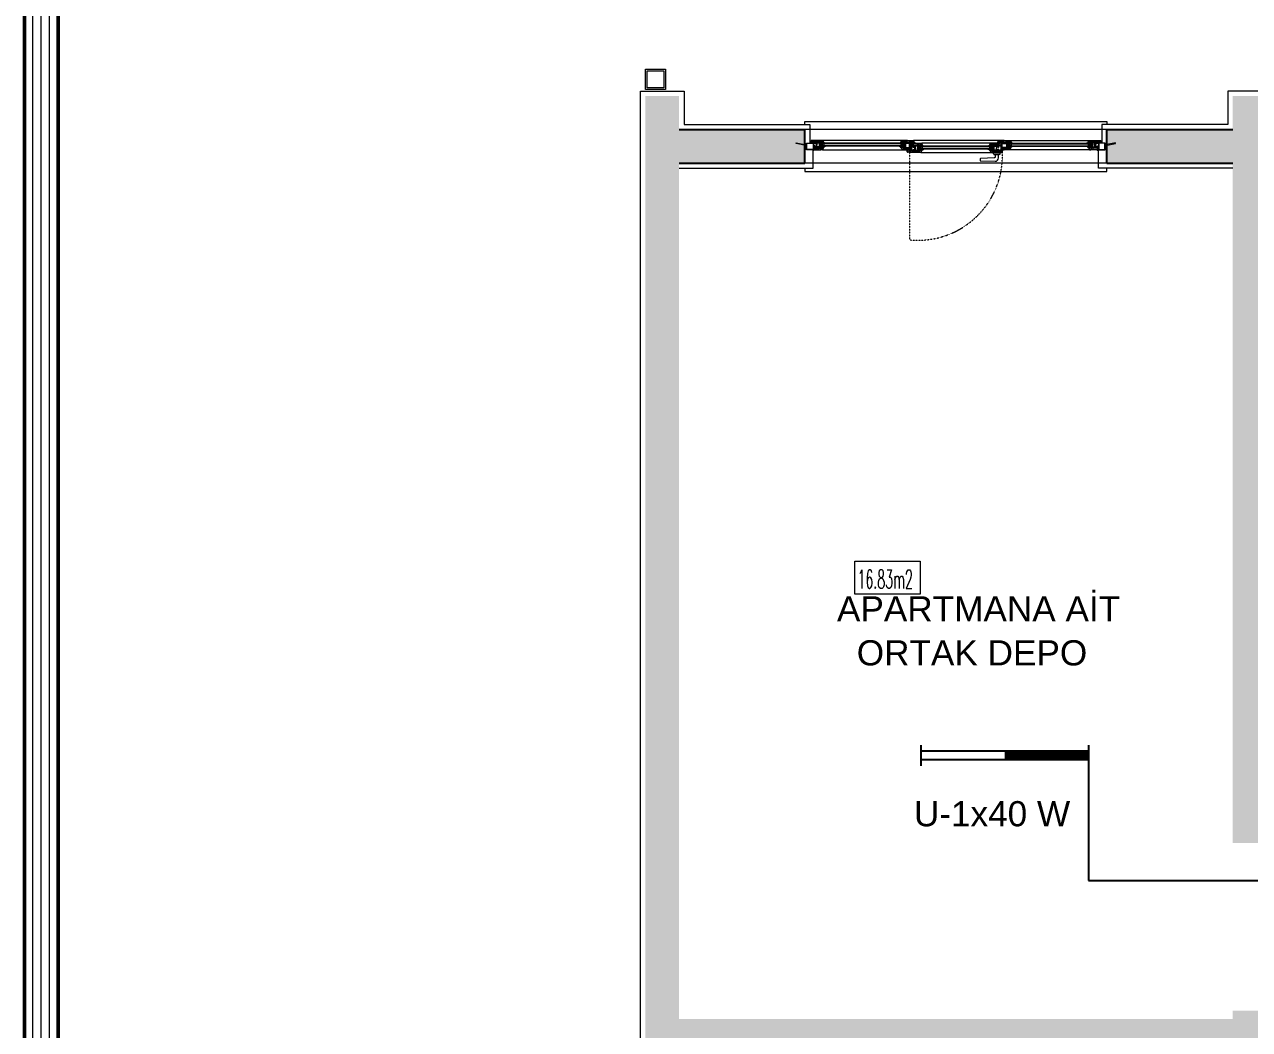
# Model space of a CAD drawing. Header units: millimetres. Extents: x -4402 to 30102, y 1696 to 6551.
# Drawn here: x 5292 to 6022, y 4289 to 4888 of the extents above; entities that cross this region are included whole.
import ezdxf

# ---------------------------------------------------------------- set-up
doc = ezdxf.new("R2010")
doc.units = ezdxf.units.MM
doc.linetypes.add('DOT', pattern=[0.25, 0, -0.25])
doc.linetypes.add('HIDDEN', pattern=[0.375, 0.25, -0.125])
for name, color, linetype, lineweight in [('BETON', 6, 'Continuous', 50), ('C', 1, 'Continuous', 20), ('GOR-020', 2, 'Continuous', 20), ('MH', 20, 'Continuous', 20), ('P', 1, 'Continuous', 20), ('S', 6, 'Continuous', 20), ('YYM', 20, 'Continuous', 18)]:
    doc.layers.add(name, color=color, linetype=linetype, lineweight=lineweight)
for name, color, linetype in [('BOYA', 253, 'Continuous'), ('ELEKTRİK YAZI', 2, 'Continuous'), ('PP', 2, 'Continuous'), ('SEMBOL', 1, 'Continuous')]:
    doc.layers.add(name, color=color, linetype=linetype)
doc.styles.add('1', font='arial.ttf', dxfattribs={"height": 18})
doc.styles.add('SIMPLEX', font='SIMPLEX.SHX', dxfattribs={"width": 0.65, "height": 10})
doc.styles.get("Standard").update_dxf_attribs({"font": 'arial.ttf'})

# ---------------------------------------------------------------- blocks, each defined once
blk = doc.blocks.new('P3')
at = {"layer": 'P'}
for p, q in [((-9.6, 3.2), (-9.9, 1.2)), ((-9.9, 3.2), (-9.6, 1.2))]:
    blk.add_line(p, q, dxfattribs=at)
for points in [[(-11.04, 3.45), (-10.74, 4.1), (-11.4, 3.35), (-11.75, 3.3), (-12, 3.15), (-11.3, 3.15), (-11.1, 3.35), (-10.8, 3.35), (-10.9, 3.25), (-11.06, 3.25), (-11.16, 3.15), (-10.7, 3.15), (-10.5, 3.35), (-10.2, 3.35), (-10.3, 3.25), (-10.46, 3.25), (-10.56, 3.15), (-10.29, 3.15), (-10.09, 3.35), (-10.09, 3.45), (-10.29, 3.45), (-10.34, 3.45), (-10.34, 3.6), (-10.14, 3.6), (-10.14, 3.65), (-10.34, 3.85), (-10.45, 3.85), (-10.65, 3.65), (-10.65, 3.6), (-10.54, 3.6), (-10.54, 3.45)], [(-11.04, 1.05), (-10.9, 0.4), (-11.4, 1.15), (-11.75, 1.2), (-12, 1.35), (-11.3, 1.35), (-11.1, 1.15), (-10.8, 1.15), (-10.9, 1.25), (-11.06, 1.25), (-11.16, 1.35), (-10.7, 1.35), (-10.5, 1.15), (-10.2, 1.15), (-10.3, 1.25), (-10.46, 1.25), (-10.56, 1.35), (-10.29, 1.35), (-10.09, 1.15), (-10.09, 1.05), (-10.29, 1.05), (-10.34, 1.05), (-10.34, 0.9), (-10.14, 0.9), (-10.14, 0.85), (-10.34, 0.65), (-10.45, 0.65), (-10.65, 0.85), (-10.65, 0.9), (-10.54, 0.9), (-10.54, 1.05)], [(-10.29, 3.45), (-10.29, 3.6), (-10.09, 3.6), (-10.09, 3.95), (-10.64, 3.95), (-10.8, 3.6), (-10.59, 3.6), (-10.59, 3.45), (-11.04, 3.45), (-10.25, 5.15), (-9.35, 5.15), (-9.35, 4.89), (-9.1, 4.94), (-9.1, 2.75), (-9.25, 2.75), (-9.25, 3.45)], [(-11.04, 1.65), (-11.04, 2.85), (-10.54, 2.85), (-10.29, 2.6), (-10.29, 1.9), (-10.54, 1.65)], [(-9.25, 3.6), (-9.25, 4.74), (-9.5, 4.74), (-9.5, 5), (-10.15, 5), (-10.57, 4.1), (-9.94, 4.1), (-9.94, 3.6)], [(-9.9, 1.2), (-9.9, 3.2), (-9.6, 3.2), (-9.6, 1.2)], [(-9.6, 1.45), (-9.6, 2.95), (-9.45, 2.95), (-9.45, 2.4), (-9.05, 2.4), (-9.05, 2.25), (-9.45, 2.25), (-9.45, 1.6), (-9.05, 1.6), (-9.05, 1.45)], [(-6.93, 4.4), (-6.93, 4.9), (-8.73, 4.9), (-8.73, 4.4)], [(-8.52, 0.85), (-8.03, 0), (-5.64, 0), (-5.64, 0.85)], [(-8.5, 1.3), (-8.5, 4), (-6.96, 4), (-6.96, 3.1), (-7.11, 3.1), (-7.11, 3.85), (-8.35, 3.85), (-8.35, 1.45), (-5.71, 1.45), (-5.71, 1.3)], [(-5.83, 3.8), (-5.83, 4.9), (-6.78, 4.9), (-6.78, 3.8)], [(-6.73, 3.85), (-6.73, 4.85), (-5.88, 4.85), (-5.88, 3.85)], [(-6.03, 4), (-6.03, 4.7), (-6.58, 4.7), (-6.58, 4)], [(-5.68, 4.2), (-5.08, 4.2), (-5.08, 4.4), (-4.88, 4.4), (-4.88, 4.2), (-4.39, 4.2), (-4.39, 4.35), (-3.74, 4.35), (-3.74, 4.9), (-4.34, 4.9), (-4.34, 4.7), (-4.54, 4.7), (-4.54, 4.9), (-4.88, 4.9), (-4.88, 4.7), (-5.08, 4.7), (-5.08, 4.9), (-5.68, 4.9)]]:
    blk.add_lwpolyline(points, close=True, dxfattribs=at)
for points in [[(-10.74, -0.3), (-11.04, 1.05), (-10.59, 1.05), (-10.59, 0.95), (-10.71, 0.95), (-10.62, 0.55), (-10.09, 0.55), (-10.09, 0.95), (-10.29, 0.95), (-10.29, 1.05), (-10.09, 1.05), (-9.32, 1.05, 1.225358), (-9.03, 1.31), (-9.03, 2.4), (-9.43, 2.4), (-9.43, 2.9), (-9.28, 2.9), (-9.28, 2.7), (-9.03, 2.7), (-9.03, 5), (-9.28, 4.95), (-9.28, 5.2), (-3.44, 5.2), (-3.44, 3.9), (-3.84, 3.9), (-3.84, 4), (-3.74, 4), (-3.74, 4.25), (-4.24, 4.25), (-4.24, 4), (-4.14, 4), (-4.14, 3.9), (-4.54, 3.9), (-5.34, 3.9), (-5.34, 3.5), (-5.68, 3.5), (-5.68, 3.3), (-5.98, 3.3), (-5.98, 3.5), (-6.63, 3.5), (-6.63, 2.8), (-6.73, 2.8), (-6.73, 2.6), (-6.63, 2.6), (-6.63, 1.9), (-5.98, 1.9), (-5.98, 2.1), (-5.68, 2.1), (-5.68, 1.9), (-5.34, 1.9), (-5.34, 0.6), (-5.14, 0.6), (-5.14, 0.4), (-5.34, 0.4), (-5.34, 0), (-5.04, 0), (-5.04, -0.3)], [(-8.75, 0.85, -0.412978), (-9.45, 0.75), (-9.94, 0.75), (-9.94, 0.4), (-10.59, 0.4), (-10.5, 0), (-8.26, 0)], [(-6.93, 1.6), (-6.93, 2.4), (-7.13, 2.4), (-7.13, 2.55), (-6.93, 2.55), (-6.93, 2.85), (-7.13, 2.85), (-7.13, 3), (-6.93, 3), (-6.93, 4.25), (-7.33, 4.25), (-7.33, 4.05), (-7.48, 4.05), (-7.48, 4.25), (-8.18, 4.25), (-8.18, 4.05), (-8.33, 4.05), (-8.33, 4.25), (-8.73, 4.25), (-8.73, 3.7), (-8.53, 3.7), (-8.53, 3.55), (-8.73, 3.55), (-8.73, 1.9), (-8.53, 1.9), (-8.53, 1.75), (-8.73, 1.75), (-8.73, 1.42, -0.196178), (-8.66, 1.05), (-8.33, 1.05), (-8.33, 1.25), (-8.18, 1.25), (-8.18, 1.05), (-6.39, 1.05), (-6.39, 1.25), (-6.24, 1.25), (-6.24, 1.05), (-5.64, 1.05), (-5.64, 1.6)], [(-3.96, 3.75), (-4.54, 3.75), (-4.54, 3.9), (-4.14, 3.9), (-4.09, 3.9), (-4.09, 4.05), (-4.2, 4.05), (-4.2, 4.1), (-4.1, 4.2), (-3.88, 4.2), (-3.78, 4.1), (-3.78, 4.05), (-3.89, 4.05), (-3.89, 3.9), (-3.72, 3.9), (-3.72, 3.82), (-3.77, 3.82), (-3.77, 3.8), (-3.72, 3.8), (-3.72, 3.65, -0.414214), (-3.87, 3.5), (-4.34, 3.5, -0.414214), (-4.49, 3.65), (-3.87, 3.65), (-3.87, 3.66, 0.414214)]]:
    blk.add_lwpolyline(points, format="xyb", close=True, dxfattribs=at)
blk = doc.blocks.new('P4')
at = {"layer": 'P'}
for p, q in [((0.3, 0.35), (0, -1.65)), ((0, 0.35), (0.3, -1.65))]:
    blk.add_line(p, q, dxfattribs=at)
for points in [[(-1.14, 0.6), (-0.84, 1.25), (-1.5, 0.5), (-1.85, 0.45), (-2.1, 0.3), (-1.4, 0.3), (-1.2, 0.5), (-0.9, 0.5), (-1, 0.4), (-1.16, 0.4), (-1.26, 0.3), (-0.8, 0.3), (-0.6, 0.5), (-0.3, 0.5), (-0.4, 0.4), (-0.56, 0.4), (-0.66, 0.3), (-0.39, 0.3), (-0.19, 0.5), (-0.19, 0.6), (-0.39, 0.6), (-0.44, 0.6), (-0.44, 0.75), (-0.24, 0.75), (-0.24, 0.8), (-0.44, 1), (-0.55, 1), (-0.75, 0.8), (-0.75, 0.75), (-0.64, 0.75), (-0.64, 0.6)], [(-0.39, 0.6), (-0.39, 0.75), (-0.19, 0.75), (-0.19, 1.1), (-0.74, 1.1), (-0.9, 0.75), (-0.69, 0.75), (-0.69, 0.6), (-1.14, 0.6), (-0.35, 2.3), (0.55, 2.3), (0.55, 2.04), (0.8, 2.09), (0.8, -0.1), (0.65, -0.1), (0.65, 0.6)], [(-1.14, -1.2), (-1.14, 0), (-0.64, 0), (-0.39, -0.25), (-0.39, -0.95), (-0.64, -1.2)], [(0.65, 0.75), (0.65, 1.89), (0.4, 1.89), (0.4, 2.15), (-0.25, 2.15), (-0.67, 1.25), (-0.04, 1.25), (-0.04, 0.75)], [(0, -1.65), (0, 0.35), (0.3, 0.35), (0.3, -1.65)], [(0.3, -1.4), (0.3, 0.1), (0.45, 0.1), (0.45, -0.45), (0.85, -0.45), (0.85, -0.6), (0.45, -0.6), (0.45, -1.25), (0.85, -1.25), (0.85, -1.4)], [(1.52, 1.15), (4.22, 1.15), (4.22, -1.55), (1.52, -1.55)], [(1.67, 1), (4.08, 1), (4.08, -1.4), (1.67, -1.4)], [(-1.48, -1.7), (-1.83, -1.65), (-2.08, -1.5), (-1.38, -1.5), (-1.18, -1.7), (-0.17, -1.7), (-0.17, -1.8), (-0.37, -1.8), (-0.42, -1.8), (-0.42, -1.95), (-0.22, -1.95), (-0.22, -2), (-0.42, -2.2), (-0.53, -2.2), (-0.73, -2), (-0.73, -1.95), (-0.62, -1.95), (-0.62, -1.8), (-1.12, -1.8), (-0.98, -2.45)], [(7.23, -1.7), (7.58, -1.65), (7.83, -1.5), (7.13, -1.5), (6.93, -1.7), (5.92, -1.7), (5.92, -1.8), (6.12, -1.8), (6.17, -1.8), (6.17, -1.95), (5.97, -1.95), (5.97, -2), (6.17, -2.2), (6.28, -2.2), (6.48, -2), (6.48, -1.95), (6.37, -1.95), (6.37, -1.8), (6.87, -1.8), (6.73, -2.45)]]:
    blk.add_lwpolyline(points, close=True, dxfattribs=at)
for points in [[(2.88, -3.15), (-0.82, -3.15), (-1.12, -1.8), (-0.67, -1.8), (-0.67, -1.9), (-0.79, -1.9), (-0.7, -2.3), (-0.17, -2.3), (-0.17, -1.9), (-0.37, -1.9), (-0.37, -1.8), (0.6, -1.8, 1.303225), (0.87, -1.53), (0.87, -0.45), (0.47, -0.45), (0.47, 0.05), (0.62, 0.05), (0.62, -0.15), (0.87, -0.15), (0.87, 2.15), (0.62, 2.1), (0.62, 2.35), (2.88, 2.35)], [(2.88, 1.4), (2.02, 1.4), (2.02, 1.2), (1.87, 1.2), (1.87, 1.4), (1.17, 1.4), (1.17, 0.85), (1.37, 0.85), (1.37, 0.7), (1.17, 0.7), (1.17, -0.95), (1.37, -0.95), (1.37, -1.1), (1.17, -1.1), (1.17, -1.4, -0.214413), (1.26, -1.8), (1.87, -1.8), (1.87, -1.6), (2.02, -1.6), (2.02, -1.8), (2.88, -1.8)], [(2.88, -3.15), (6.57, -3.15), (6.87, -1.8), (6.42, -1.8), (6.42, -1.9), (6.54, -1.9), (6.45, -2.3), (5.92, -2.3), (5.92, -1.9), (6.12, -1.9), (6.12, -1.8), (5.15, -1.8, -1.303225), (4.88, -1.53), (4.88, -0.45), (5.28, -0.45), (5.28, 0.05), (5.13, 0.05), (5.13, -0.15), (4.88, -0.15), (4.88, 2.15), (5.13, 2.1), (5.13, 2.35), (2.88, 2.35)], [(2.88, 1.4), (3.73, 1.4), (3.73, 1.2), (3.88, 1.2), (3.88, 1.4), (4.58, 1.4), (4.58, 0.85), (4.38, 0.85), (4.38, 0.7), (4.58, 0.7), (4.58, -0.95), (4.38, -0.95), (4.38, -1.1), (4.58, -1.1), (4.58, -1.4, 0.214413), (4.49, -1.8), (3.88, -1.8), (3.88, -1.6), (3.73, -1.6), (3.73, -1.8), (2.88, -1.8)]]:
    blk.add_lwpolyline(points, format="xyb", dxfattribs=at)
for points in [[(2.88, 2.05), (1.17, 2.05), (1.17, 1.55), (2.88, 1.55)], [(2.88, 2.05), (4.58, 2.05), (4.58, 1.55), (2.88, 1.55)], [(2.88, -2), (1.4, -2), (1.89, -2.85), (2.88, -2.85)], [(2.88, -2), (4.35, -2), (3.86, -2.85), (2.88, -2.85)]]:
    blk.add_lwpolyline(points, dxfattribs=at)
for points in [[(1.17, -2, -0.412978), (0.47, -2.1), (-0.02, -2.1), (-0.02, -2.45), (-0.67, -2.45), (-0.58, -2.85), (1.66, -2.85)], [(4.58, -2, 0.412978), (5.28, -2.1), (5.77, -2.1), (5.77, -2.45), (6.42, -2.45), (6.33, -2.85), (4.09, -2.85)]]:
    blk.add_lwpolyline(points, format="xyb", close=True, dxfattribs=at)
blk = doc.blocks.new('BP180-1')
at = {"layer": 'P'}
for points in [[(3.65, 2.63), (3, 2.91), (3, 2), (3.93, 2), (3.93, 2.05), (3.93, 2.1), (3.98, 2.1), (3.98, 2.12), (3.93, 2.12), (3.93, 2.2), (3.65, 2.2)], [(177, 2.73), (176.35, 2.43), (176.35, 2.2), (176.07, 2.2), (176.07, 2.12), (176.02, 2.12), (176.02, 2.1), (176.07, 2.1), (176.07, 2.05), (176.07, 2), (177, 2)], [(5.81, -2), (5, -2), (5, -2.7)], [(175, -2), (174.16, -2), (175, -2.73)]]:
    blk.add_hatch(color=253, dxfattribs=at).paths.add_polyline_path(points)
at = {"layer": 'P', "color": 8, "linetype": 'HIDDEN'}
for p, q in [((180, 10), (0, 10)), ((180, -10), (0, -10))]:
    blk.add_line(p, q, dxfattribs=at)
at = {"layer": 'P'}
for p, q in [((3.65, 2.63), (3, 2.91)), ((3.93, 2.05), (3.93, 2)), ((10.11, 0), (9.81, 2)), ((9.81, 0), (10.11, 2)), ((57.43, 3.5), (10.95, 3.5)), ((68.47, -1.65), (68.77, 0.35)), ((68.77, -1.65), (68.47, 0.35)), ((110.39, 1.85), (69.61, 1.85)), ((122.57, 3.5), (169.05, 3.5)), ((169.89, 0), (170.19, 2)), ((170.19, 0), (169.89, 2)), ((176.07, 2.05), (176.07, 2)), ((176.35, 2.43), (177, 2.73)), ((5.81, -2), (5, -2.7)), ((10.46, -1.95), (57.9, -1.95)), ((69.12, -3.6), (110.88, -3.6)), ((169.54, -1.95), (122.1, -1.95)), ((174.16, -2), (175, -2.73))]:
    blk.add_line(p, q, dxfattribs=at)
at = {"layer": 'P', "color": 3}
for p, q in [((58.25, 1.85), (10.11, 1.85)), ((58.25, 1.55), (10.11, 1.55)), ((58.25, 0.35), (10.11, 0.35)), ((58.25, 0.05), (10.11, 0.05)), ((111.23, 0.2), (68.77, 0.2)), ((121.75, 1.85), (169.89, 1.85)), ((121.75, 1.55), (169.89, 1.55)), ((121.75, 0.35), (169.89, 0.35)), ((121.75, 0.05), (169.89, 0.05)), ((68.77, -0.1), (111.23, -0.1)), ((68.77, -1.3), (111.23, -1.3)), ((111.23, -1.6), (68.77, -1.6))]:
    blk.add_line(p, q, dxfattribs=at)
at = {"layer": 'P', "color": 8}
for p, q in [((115.18, 3.5), (64.82, 3.5)), ((112.63, -4.72), (115.83, -4.72)), ((113.38, -4.87), (115.38, -4.87))]:
    blk.add_line(p, q, dxfattribs=at)
at = {"layer": 'P', "color": 40, "linetype": 'DOT', "ltscale": 0.5}
blk.add_line((62.31, -3.65), (62.31, -55.66), dxfattribs=at)
at = {"layer": 'P', "color": 30}
for points in [[(0, 13), (0, 14.79), (0, 14.79), (180, 14.79), (180, 14.79), (180, 13)], [(0, -13), (0, -15), (0, -15), (180, -15), (180, -15), (180, -13)]]:
    blk.add_lwpolyline(points, dxfattribs=at)
at = {"layer": 'P', "color": 8}
for points in [[(0.55, 0.5), (-5.15, 1.72), (-5.15, 2.23), (1, 0.95), (1, -0.98), (0.55, -0.98)], [(179.45, 0.5), (185.15, 1.72), (185.15, 2.23), (179, 0.95), (179, -0.98), (179.45, -0.98)]]:
    blk.add_lwpolyline(points, close=True, dxfattribs=at)
at = {"layer": 'P', "color": 6}
for points in [[(1.2, 2), (4.8, 2, -0.414214), (5, 1.8), (5, -1.8, -0.414214), (4.8, -2), (1.2, -2, -0.414214), (1, -1.8), (1, 1.8, -0.414214)], [(178.8, 2), (175.2, 2, 0.414214), (175, 1.8), (175, -1.8, 0.414214), (175.2, -2), (178.8, -2, 0.414214), (179, -1.8), (179, 1.8, 0.414214)]]:
    blk.add_lwpolyline(points, format="xyb", close=True, dxfattribs=at)
for points in [[(1.15, 1.85), (4.85, 1.85), (4.85, -1.85), (1.15, -1.85)], [(178.85, 1.85), (175.15, 1.85), (175.15, -1.85), (178.85, -1.85)]]:
    blk.add_lwpolyline(points, close=True, dxfattribs=at)
at = {"layer": 'P'}
for points in [[(9.49, -2), (9.49, -1.75), (9.24, -1.8), (9.24, 0.5), (9.49, 0.5), (9.49, 0.3), (9.64, 0.3), (9.64, 0.8), (9.24, 0.8), (9.24, 1.89, -1.225358), (9.53, 2.15), (10.3, 2.15), (10.5, 2.15), (10.5, 2.25), (10.3, 2.25), (10.3, 2.65), (10.83, 2.65), (10.92, 2.25), (10.8, 2.25), (10.8, 2.15), (11.25, 2.15), (10.95, 3.5), (3.65, 3.5), (3.65, 2.2), (4.05, 2.2), (4.05, 2.3), (3.95, 2.3), (3.95, 2.55), (4.45, 2.55), (4.45, 2.3), (4.35, 2.3), (4.35, 2.2), (4.75, 2.2), (5.55, 2.2), (5.55, 1.8), (5.89, 1.8), (5.89, 1.6), (6.19, 1.6), (6.19, 1.8), (6.84, 1.8), (6.84, 1.1), (6.94, 1.1), (6.94, 0.9), (6.84, 0.9), (6.84, 0.2), (5.84, 0.2), (5.84, 0.4), (5.54, 0.4), (5.54, 0.2), (5.2, 0.2), (5.2, -1.1), (5, -1.1), (5, -1.3), (5.2, -1.3), (5.2, -1.7), (5, -1.7), (5, -2)], [(7.14, -0.1), (7.14, 0.7), (7.34, 0.7), (7.34, 0.85), (7.14, 0.85), (7.14, 1.15), (7.34, 1.15), (7.34, 1.3), (7.14, 1.3), (7.14, 2.55), (7.54, 2.55), (7.54, 2.35), (7.69, 2.35), (7.69, 2.55), (8.39, 2.55), (8.39, 2.35), (8.54, 2.35), (8.54, 2.55), (8.94, 2.55), (8.94, 2), (8.74, 2), (8.74, 1.85), (8.94, 1.85), (8.94, 0.2), (8.74, 0.2), (8.74, 0.05), (8.94, 0.05), (8.94, -0.28, 0.196178), (8.87, -0.65), (8.54, -0.65), (8.54, -0.45), (8.39, -0.45), (8.39, -0.65), (6.6, -0.65), (6.6, -0.45), (6.45, -0.45), (6.45, -0.65), (5.5, -0.65), (5.5, -0.1)], [(9.21, 2.35, -0.626844), (9.66, 2.45), (10.15, 2.45), (10.15, 2.8), (10.8, 2.8), (10.71, 3.2), (9.21, 3.2)], [(69.61, 1.85), (69.91, 0.5), (69.46, 0.5), (69.46, 0.6), (69.58, 0.6), (69.49, 1), (68.96, 1), (68.96, 0.6), (69.16, 0.6), (69.16, 0.5), (68.96, 0.5), (68.2, 0.5, 1.225358), (67.9, 0.24), (67.9, -0.85), (68.3, -0.85), (68.3, -1.35), (68.15, -1.35), (68.15, -1.15), (67.9, -1.15), (67.9, -3.45), (68.15, -3.4), (68.15, -3.65), (62.31, -3.65), (62.31, -2.35), (62.71, -2.35), (62.71, -2.45), (62.61, -2.45), (62.61, -2.7), (63.11, -2.7), (63.11, -2.45), (63.01, -2.45), (63.01, -2.35), (63.41, -2.35), (64.21, -2.35), (64.21, -1.95), (64.55, -1.95), (64.55, -1.75), (64.85, -1.75), (64.85, -1.95), (65.5, -1.95), (65.5, -1.25), (65.6, -1.25), (65.6, -1.05), (65.5, -1.05), (65.5, -0.35), (64.85, -0.35), (64.85, -0.55), (64.55, -0.55), (64.55, -0.35), (64.21, -0.35), (64.21, 0.95), (64.01, 0.95), (64.01, 1.15), (64.21, 1.15), (64.21, 1.55), (63.91, 1.55), (63.91, 1.85)], [(65.8, -0.05), (65.8, -0.85), (66, -0.85), (66, -1), (65.8, -1), (65.8, -1.3), (66, -1.3), (66, -1.45), (65.8, -1.45), (65.8, -2.7), (66.2, -2.7), (66.2, -2.5), (66.35, -2.5), (66.35, -2.7), (67.05, -2.7), (67.05, -2.5), (67.2, -2.5), (67.2, -2.7), (67.6, -2.7), (67.6, -2.15), (67.4, -2.15), (67.4, -2), (67.6, -2), (67.6, -0.35), (67.4, -0.35), (67.4, -0.2), (67.6, -0.2), (67.6, 0.13, -0.196178), (67.53, 0.5), (67.2, 0.5), (67.2, 0.3), (67.05, 0.3), (67.05, 0.5), (65.26, 0.5), (65.26, 0.3), (65.11, 0.3), (65.11, 0.5), (64.51, 0.5), (64.51, -0.05)], [(67.62, 0.7, -0.412978), (68.32, 0.8), (68.81, 0.8), (68.81, 1.15), (69.46, 1.15), (69.37, 1.55), (67.13, 1.55)], [(170.51, -2), (170.51, -1.75), (170.76, -1.8), (170.76, 0.5), (170.51, 0.5), (170.51, 0.3), (170.36, 0.3), (170.36, 0.8), (170.76, 0.8), (170.76, 1.89, 1.225358), (170.47, 2.15), (169.7, 2.15), (169.5, 2.15), (169.5, 2.25), (169.7, 2.25), (169.7, 2.65), (169.17, 2.65), (169.08, 2.25), (169.2, 2.25), (169.2, 2.15), (168.75, 2.15), (169.05, 3.5), (176.35, 3.5), (176.35, 2.2), (175.95, 2.2), (175.95, 2.3), (176.05, 2.3), (176.05, 2.55), (175.55, 2.55), (175.55, 2.3), (175.65, 2.3), (175.65, 2.2), (175.25, 2.2), (174.45, 2.2), (174.45, 1.8), (174.11, 1.8), (174.11, 1.6), (173.81, 1.6), (173.81, 1.8), (173.16, 1.8), (173.16, 1.1), (173.06, 1.1), (173.06, 0.9), (173.16, 0.9), (173.16, 0.2), (174.16, 0.2), (174.16, 0.4), (174.46, 0.4), (174.46, 0.2), (174.8, 0.2), (174.8, -1.1), (175, -1.1), (175, -1.3), (174.8, -1.3), (174.8, -1.7), (175, -1.7), (175, -2)], [(170.79, 2.35, 0.626844), (170.34, 2.45), (169.85, 2.45), (169.85, 2.8), (169.2, 2.8), (169.29, 3.2), (170.79, 3.2)], [(172.86, -0.1), (172.86, 0.7), (172.66, 0.7), (172.66, 0.85), (172.86, 0.85), (172.86, 1.15), (172.66, 1.15), (172.66, 1.3), (172.86, 1.3), (172.86, 2.55), (172.46, 2.55), (172.46, 2.35), (172.31, 2.35), (172.31, 2.55), (171.61, 2.55), (171.61, 2.35), (171.46, 2.35), (171.46, 2.55), (171.06, 2.55), (171.06, 2), (171.26, 2), (171.26, 1.85), (171.06, 1.85), (171.06, 0.2), (171.26, 0.2), (171.26, 0.05), (171.06, 0.05), (171.06, -0.28, -0.196178), (171.13, -0.65), (171.46, -0.65), (171.46, -0.45), (171.61, -0.45), (171.61, -0.65), (173.4, -0.65), (173.4, -0.45), (173.55, -0.45), (173.55, -0.65), (174.5, -0.65), (174.5, -0.1)], [(62.83, -2.25), (63.41, -2.25), (63.41, -2.35), (63.01, -2.35), (62.96, -2.35), (62.96, -2.5), (63.07, -2.5), (63.07, -2.55), (62.97, -2.65), (62.75, -2.65), (62.65, -2.55), (62.65, -2.5), (62.76, -2.5), (62.76, -2.35), (62.59, -2.35), (62.59, -2.33), (62.64, -2.33), (62.64, -2.3), (62.59, -2.3), (62.59, -2.1, -0.414214), (62.74, -1.95), (63.21, -1.95, -0.414214), (63.36, -2.1), (62.74, -2.1), (62.74, -2.11, 0.316768)]]:
    blk.add_lwpolyline(points, format="xyb", close=True, dxfattribs=at)
for points in [[(4.31, 2.5), (4.41, 2.4), (4.41, 2.35), (4.3, 2.35), (4.3, 2.2), (4.35, 2.2), (4.75, 2.2), (4.75, 2.05), (3.93, 2.05), (3.93, 2.1), (3.98, 2.1), (3.98, 2.12), (3.93, 2.12), (3.93, 2.2), (4.1, 2.2), (4.1, 2.35), (3.99, 2.35), (3.99, 2.4), (4.09, 2.5)], [(5.89, 2.5), (5.29, 2.5), (5.29, 2.7), (5.09, 2.7), (5.09, 2.5), (4.6, 2.5), (4.6, 2.65), (3.95, 2.65), (3.95, 3.2), (4.55, 3.2), (4.55, 3), (4.75, 3), (4.75, 3.2), (5.09, 3.2), (5.09, 3), (5.29, 3), (5.29, 3.2), (5.89, 3.2)], [(8.71, -0.4), (8.71, 2.3), (7.17, 2.3), (7.17, 1.4), (7.31, 1.4), (7.31, 2.15), (8.56, 2.15), (8.56, -0.25), (5.56, -0.25), (5.56, -0.4)], [(6.04, 2.1), (6.04, 3.2), (6.99, 3.2), (6.99, 2.1)], [(6.94, 2.15), (6.94, 3.15), (6.09, 3.15), (6.09, 2.15)], [(6.24, 2.3), (6.24, 3), (6.79, 3), (6.79, 2.3)], [(7.14, 2.7), (7.14, 3.2), (8.94, 3.2), (8.94, 2.7)], [(9.81, 1.75), (9.81, 0.25), (9.66, 0.25), (9.66, 0.8), (9.26, 0.8), (9.26, 0.95), (9.66, 0.95), (9.66, 1.6), (9.26, 1.6), (9.26, 1.75)], [(10.5, -0.25), (10.5, -0.4), (10.3, -0.4), (10.3, -0.75), (10.85, -0.75), (11.01, -0.4), (10.8, -0.4), (10.8, -0.25), (11.25, -0.25), (10.46, -1.95), (9.56, -1.95), (9.56, -1.69), (9.31, -1.74), (9.31, 0.45), (9.46, 0.45), (9.46, -0.25)], [(10.11, 2), (10.11, 0), (9.81, 0), (9.81, 2)], [(11.61, 2.05), (11.96, 2), (12.21, 1.85), (11.51, 1.85), (11.31, 2.05), (10.3, 2.05), (10.3, 2.15), (10.5, 2.15), (10.55, 2.15), (10.55, 2.3), (10.35, 2.3), (10.35, 2.35), (10.55, 2.55), (10.66, 2.55), (10.86, 2.35), (10.86, 2.3), (10.75, 2.3), (10.75, 2.15), (11.25, 2.15), (11.11, 2.8)], [(11.25, -0.25), (10.95, -0.9), (11.61, -0.15), (11.96, -0.1), (12.21, 0.05), (11.51, 0.05), (11.31, -0.15), (11.01, -0.15), (11.11, -0.05), (11.27, -0.05), (11.37, 0.05), (10.91, 0.05), (10.71, -0.15), (10.41, -0.15), (10.51, -0.05), (10.67, -0.05), (10.77, 0.05), (10.5, 0.05), (10.3, -0.15), (10.3, -0.25), (10.5, -0.25), (10.55, -0.25), (10.55, -0.4), (10.35, -0.4), (10.35, -0.45), (10.55, -0.65), (10.66, -0.65), (10.86, -0.45), (10.86, -0.4), (10.75, -0.4), (10.75, -0.25)], [(11.25, 1.55), (11.25, 0.35), (10.75, 0.35), (10.5, 0.6), (10.5, 1.3), (10.75, 1.55)], [(67.39, 0.7), (66.9, 1.55), (64.51, 1.55), (64.51, 0.7)], [(67.38, 0.25), (67.38, -2.45), (65.83, -2.45), (65.83, -1.55), (65.98, -1.55), (65.98, -2.3), (67.23, -2.3), (67.23, 0.1), (64.58, 0.1), (64.58, 0.25)], [(68.47, 0.1), (68.47, -1.4), (68.32, -1.4), (68.32, -0.85), (67.92, -0.85), (67.92, -0.7), (68.32, -0.7), (68.32, -0.05), (67.92, -0.05), (67.92, 0.1)], [(68.77, 0.35), (68.77, -1.65), (68.47, -1.65), (68.47, 0.35)], [(69.91, 0.5), (69.77, 1.15), (70.27, 0.4), (70.62, 0.35), (70.87, 0.2), (70.17, 0.2), (69.97, 0.4), (69.67, 0.4), (69.77, 0.3), (69.93, 0.3), (70.03, 0.2), (69.57, 0.2), (69.37, 0.4), (69.07, 0.4), (69.17, 0.3), (69.33, 0.3), (69.43, 0.2), (69.16, 0.2), (68.96, 0.4), (68.96, 0.5), (69.16, 0.5), (69.21, 0.5), (69.21, 0.65), (69.01, 0.65), (69.01, 0.7), (69.21, 0.9), (69.32, 0.9), (69.52, 0.7), (69.52, 0.65), (69.41, 0.65), (69.41, 0.5)], [(168.39, 2.05), (168.04, 2), (167.79, 1.85), (168.49, 1.85), (168.69, 2.05), (169.7, 2.05), (169.7, 2.15), (169.5, 2.15), (169.45, 2.15), (169.45, 2.3), (169.65, 2.3), (169.65, 2.35), (169.45, 2.55), (169.34, 2.55), (169.14, 2.35), (169.14, 2.3), (169.25, 2.3), (169.25, 2.15), (168.75, 2.15), (168.89, 2.8)], [(168.75, -0.25), (169.05, -0.9), (168.39, -0.15), (168.04, -0.1), (167.79, 0.05), (168.49, 0.05), (168.69, -0.15), (168.99, -0.15), (168.89, -0.05), (168.73, -0.05), (168.63, 0.05), (169.09, 0.05), (169.29, -0.15), (169.59, -0.15), (169.49, -0.05), (169.33, -0.05), (169.23, 0.05), (169.5, 0.05), (169.7, -0.15), (169.7, -0.25), (169.5, -0.25), (169.45, -0.25), (169.45, -0.4), (169.65, -0.4), (169.65, -0.45), (169.45, -0.65), (169.34, -0.65), (169.14, -0.45), (169.14, -0.4), (169.25, -0.4), (169.25, -0.25)], [(168.75, 1.55), (168.75, 0.35), (169.25, 0.35), (169.5, 0.6), (169.5, 1.3), (169.25, 1.55)], [(169.5, -0.25), (169.5, -0.4), (169.7, -0.4), (169.7, -0.75), (169.15, -0.75), (168.99, -0.4), (169.2, -0.4), (169.2, -0.25), (168.75, -0.25), (169.54, -1.95), (170.44, -1.95), (170.44, -1.69), (170.69, -1.74), (170.69, 0.45), (170.54, 0.45), (170.54, -0.25)], [(169.89, 2), (169.89, 0), (170.19, 0), (170.19, 2)], [(170.19, 1.75), (170.19, 0.25), (170.34, 0.25), (170.34, 0.8), (170.74, 0.8), (170.74, 0.95), (170.34, 0.95), (170.34, 1.6), (170.74, 1.6), (170.74, 1.75)], [(172.86, 2.7), (172.86, 3.2), (171.06, 3.2), (171.06, 2.7)], [(171.29, -0.4), (171.29, 2.3), (172.83, 2.3), (172.83, 1.4), (172.69, 1.4), (172.69, 2.15), (171.44, 2.15), (171.44, -0.25), (174.44, -0.25), (174.44, -0.4)], [(173.96, 2.1), (173.96, 3.2), (173.01, 3.2), (173.01, 2.1)], [(173.06, 2.15), (173.06, 3.15), (173.91, 3.15), (173.91, 2.15)], [(173.76, 2.3), (173.76, 3), (173.21, 3), (173.21, 2.3)], [(174.11, 2.5), (174.71, 2.5), (174.71, 2.7), (174.91, 2.7), (174.91, 2.5), (175.4, 2.5), (175.4, 2.65), (176.05, 2.65), (176.05, 3.2), (175.45, 3.2), (175.45, 3), (175.25, 3), (175.25, 3.2), (174.91, 3.2), (174.91, 3), (174.71, 3), (174.71, 3.2), (174.11, 3.2)], [(175.69, 2.5), (175.59, 2.4), (175.59, 2.35), (175.7, 2.35), (175.7, 2.2), (175.65, 2.2), (175.25, 2.2), (175.25, 2.05), (176.07, 2.05), (176.07, 2.1), (176.02, 2.1), (176.02, 2.12), (176.07, 2.12), (176.07, 2.2), (175.9, 2.2), (175.9, 2.35), (176.01, 2.35), (176.01, 2.4), (175.91, 2.5)], [(8.73, -0.85), (8.24, -1.7), (5.5, -1.7), (5.5, -0.85)], [(9.46, -0.4), (9.46, -1.54), (9.71, -1.54), (9.71, -1.8), (10.36, -1.8), (10.78, -0.9), (10.15, -0.9), (10.15, -0.4)], [(64.55, -2.65), (63.95, -2.65), (63.95, -2.85), (63.75, -2.85), (63.75, -2.65), (63.26, -2.65), (63.26, -2.8), (62.61, -2.8), (62.61, -3.35), (63.21, -3.35), (63.21, -3.15), (63.41, -3.15), (63.41, -3.35), (63.75, -3.35), (63.75, -3.15), (63.95, -3.15), (63.95, -3.35), (64.55, -3.35)], [(64.7, -2.25), (64.7, -3.35), (65.65, -3.35), (65.65, -2.25)], [(65.6, -2.3), (65.6, -3.3), (64.75, -3.3), (64.75, -2.3)], [(64.9, -2.45), (64.9, -3.15), (65.45, -3.15), (65.45, -2.45)], [(65.8, -2.85), (65.8, -3.35), (67.6, -3.35), (67.6, -2.85)], [(69.16, -1.9), (69.16, -2.05), (68.96, -2.05), (68.96, -2.4), (69.51, -2.4), (69.68, -2.05), (69.46, -2.05), (69.46, -1.9), (69.91, -1.9), (69.12, -3.6), (68.22, -3.6), (68.22, -3.34), (67.97, -3.39), (67.97, -1.2), (68.12, -1.2), (68.12, -1.9)], [(68.12, -2.05), (68.12, -3.19), (68.37, -3.19), (68.37, -3.45), (69.03, -3.45), (69.45, -2.55), (68.81, -2.55), (68.81, -2.05)], [(69.91, -1.9), (69.61, -2.55), (70.27, -1.8), (70.62, -1.75), (70.87, -1.6), (70.17, -1.6), (69.97, -1.8), (69.67, -1.8), (69.77, -1.7), (69.93, -1.7), (70.03, -1.6), (69.57, -1.6), (69.37, -1.8), (69.07, -1.8), (69.17, -1.7), (69.33, -1.7), (69.43, -1.6), (69.16, -1.6), (68.96, -1.8), (68.96, -1.9), (69.16, -1.9), (69.21, -1.9), (69.21, -2.05), (69.01, -2.05), (69.01, -2.1), (69.21, -2.3), (69.32, -2.3), (69.52, -2.1), (69.52, -2.05), (69.41, -2.05), (69.41, -1.9)], [(69.91, -0.1), (69.91, -1.3), (69.41, -1.3), (69.16, -1.05), (69.16, -0.35), (69.41, -0.1)], [(170.54, -0.4), (170.54, -1.54), (170.29, -1.54), (170.29, -1.8), (169.64, -1.8), (169.22, -0.9), (169.85, -0.9), (169.85, -0.4)], [(171.27, -0.85), (171.76, -1.7), (174.5, -1.7), (174.5, -0.85)]]:
    blk.add_lwpolyline(points, close=True, dxfattribs=at)
at = {"layer": 'P', "color": 8}
for points in [[(62.16, -2.35), (63.66, -2.35), (63.77, -2), (63.77, -0.02), (63.51, 0.28), (63.33, 0.28), (63.33, 0.48), (63.25, 0.48), (63.13, 0.28), (63.13, -0.02), (63.38, -0.02), (63.38, -0.22), (63.45, -0.22), (63.45, -2), (61.56, -2)], [(113.38, -4.87), (113.08, -4.72)], [(115.38, -4.87), (115.68, -4.72)]]:
    blk.add_lwpolyline(points, dxfattribs=at)
for points in [[(113.38, -4.87), (113.38, -6.35, -0.414214), (112.88, -6.85), (104.88, -7.25, 0.414214), (104.38, -7.75), (104.38, -8.35, 0.497861), (104.88, -8.66), (113.38, -8.85, 0.413921), (115.38, -6.85), (115.38, -4.87)], [(116.28, -3.65), (116.28, -3.67, -0.027863), (116.23, -4.72), (112.53, -4.72, -0.027863), (112.48, -3.67), (112.48, -3.65)]]:
    blk.add_lwpolyline(points, format="xyb", dxfattribs=at)
for centre, radius, start, end in [((61.53, -2.75), 0.753, 87.21388, 32.27094), ((61.56, -2.75), 0.55, 68.21006, 47.76214), ((61.86, -2.3), 0.098, 322.87412, 153.09808)]:
    blk.add_arc(centre, radius, start, end, dxfattribs=at)
at = {"layer": 'P', "color": 40, "linetype": 'DOT', "ltscale": 0.5}
blk.add_arc((67.42, -5.62), 50.31, 264.17472, 2.23967, dxfattribs=at)
at = {"layer": 'P', "xscale": -1, "rotation": 180}
blk.add_blockref('P4', (58.25, 0.35), dxfattribs=at)
at = {"layer": 'P', "extrusion": (0, 0, -1), "zscale": -1, "rotation": 180}
blk.add_blockref('P3', (-121.13, 1.55), dxfattribs=at)
at = {"layer": 'P', "rotation": 180}
blk.add_blockref('P4', (121.75, 0.35), dxfattribs=at)
blk = doc.blocks.new('Armatür_U 2x40')
at = {"layer": 'SEMBOL'}
for p, q in [((-50, 8.75), (-50, -3.75)), ((50, 8.75), (50, -3.75)), ((50, 5), (-50, 5)), ((50, 0), (-50, 0))]:
    blk.add_line(p, q, dxfattribs=at)
at = {"layer": 'SEMBOL', "const_width": 5}
blk.add_lwpolyline([(50, 2.5), (0, 2.5)], dxfattribs=at)

msp = doc.modelspace()

# ---------------------------------------------------------------- hatches: boundary and pattern name
at = {"layer": 'BOYA', "linetype": 'Continuous'}
for points in [[(5682.2, 4274.98), (6032.2, 4274.98), (6032.2, 4294.98), (6032.2, 4299.98), (6012.2, 4299.98), (6012.2, 4294.98), (5682.2, 4294.98), (5682.2, 4844.98), (5662.2, 4844.98), (5662.2, 3624.98), (5682.2, 3624.98)], [(6032.2, 4844.98), (6012.2, 4844.98), (6012.2, 4399.98), (6032.2, 4399.98)], [(5757.2, 4824.98), (5682.2, 4824.98), (5682.2, 4804.98), (5757.2, 4804.98)], [(6012.2, 4824.98), (5937.2, 4824.98), (5937.2, 4804.98), (6012.2, 4804.98)]]:
    msp.add_hatch(color=256, dxfattribs=at).paths.add_polyline_path(points)

# ---------------------------------------------------------------- linework, layer by layer
at = {"color": 9, "true_color": 0xd19cc7}
for p, q in [((5926.33, 4449.57), (5926.33, 4377.68)), ((5926.33, 4377.68), (6068.79, 4377.68))]:
    msp.add_line(p, q, dxfattribs=at)
at = {"layer": 'BETON'}
for p, q in [((5292.07, 1766.34), (5292.07, 6096.8)), ((5312.07, 1786.34), (5312.07, 6076.8))]:
    msp.add_line(p, q, dxfattribs=at)
at = {"layer": 'C'}
for points in [[(5662.2, 4860.98), (5674.2, 4860.98), (5674.2, 4848.98), (5662.2, 4848.98)], [(5663.2, 4859.98), (5673.2, 4859.98), (5673.2, 4849.98), (5663.2, 4849.98)]]:
    msp.add_lwpolyline(points, close=True, dxfattribs=at)
at = {"layer": 'GOR-020'}
for p, q in [((5297.07, 1771.34), (5297.07, 6091.8)), ((5302.07, 1776.34), (5302.07, 6086.8)), ((5307.07, 1781.34), (5307.07, 6081.8))]:
    msp.add_line(p, q, dxfattribs=at)
at = {"layer": 'PP'}
for p, q in [((5682.2, 4824.98), (5757.2, 4824.98)), ((5757.2, 4804.98), (5757.2, 4824.98)), ((5937.2, 4824.98), (6012.2, 4824.98)), ((5937.2, 4804.98), (5937.2, 4824.98)), ((5682.2, 4804.98), (5757.2, 4804.98)), ((5937.2, 4804.98), (6012.2, 4804.98))]:
    msp.add_line(p, q, dxfattribs=at)
at = {"layer": 'S'}
for p, q in [((5762.2, 4801.98), (5762.2, 4812.98)), ((5932.2, 4801.98), (5932.2, 4812.98)), ((5682.2, 4801.98), (5762.2, 4801.98)), ((6012.2, 4801.98), (5932.2, 4801.98))]:
    msp.add_line(p, q, dxfattribs=at)
for points in [[(5659.2, 4129.88), (5659.2, 4847.98), (5685.2, 4847.98), (5685.2, 4827.98), (5760.2, 4827.98), (5760.2, 4816.98)], [(6115.2, 4766.98), (6115.2, 4777.98), (6035.2, 4777.98), (6035.2, 4847.98), (6009.2, 4847.98), (6009.2, 4827.98), (5934.2, 4827.98), (5934.2, 4816.98)]]:
    msp.add_lwpolyline(points, dxfattribs=at)
at = {"layer": 'YYM'}
msp.add_lwpolyline([(5787.04, 4567.78), (5825.99, 4567.78), (5825.99, 4548.2), (5787.04, 4548.2)], close=True, dxfattribs=at)

# ---------------------------------------------------------------- block references
at = {"layer": 'P', "linetype": 'Continuous'}
msp.add_blockref('BP180-1', (5757.2, 4814.98), dxfattribs=at)
at = {"layer": 'SEMBOL'}
msp.add_blockref('Armatür_U 2x40', (5876.33, 4449.57), dxfattribs=at)

# ---------------------------------------------------------------- texts
at = {"layer": 'ELEKTRİK YAZI'}
msp.add_text('U-1x40 W', height=15, dxfattribs=at).set_placement((5822.17, 4409.88))
at = {"layer": 'MH', "style": '1'}
for s, p in [('APARTMANA AİT', (5776.32, 4531.98)), ('ORTAK DEPO', (5788.11, 4505.75))]:
    msp.add_text(s, height=15, dxfattribs=at).set_placement(p)
at = {"layer": 'YYM', "style": 'SIMPLEX', "width": 0.5}
msp.add_text('16.83m2', height=11, dxfattribs=at).set_placement((5788.57, 4551.6))

doc.saveas('drawing.dxf')
